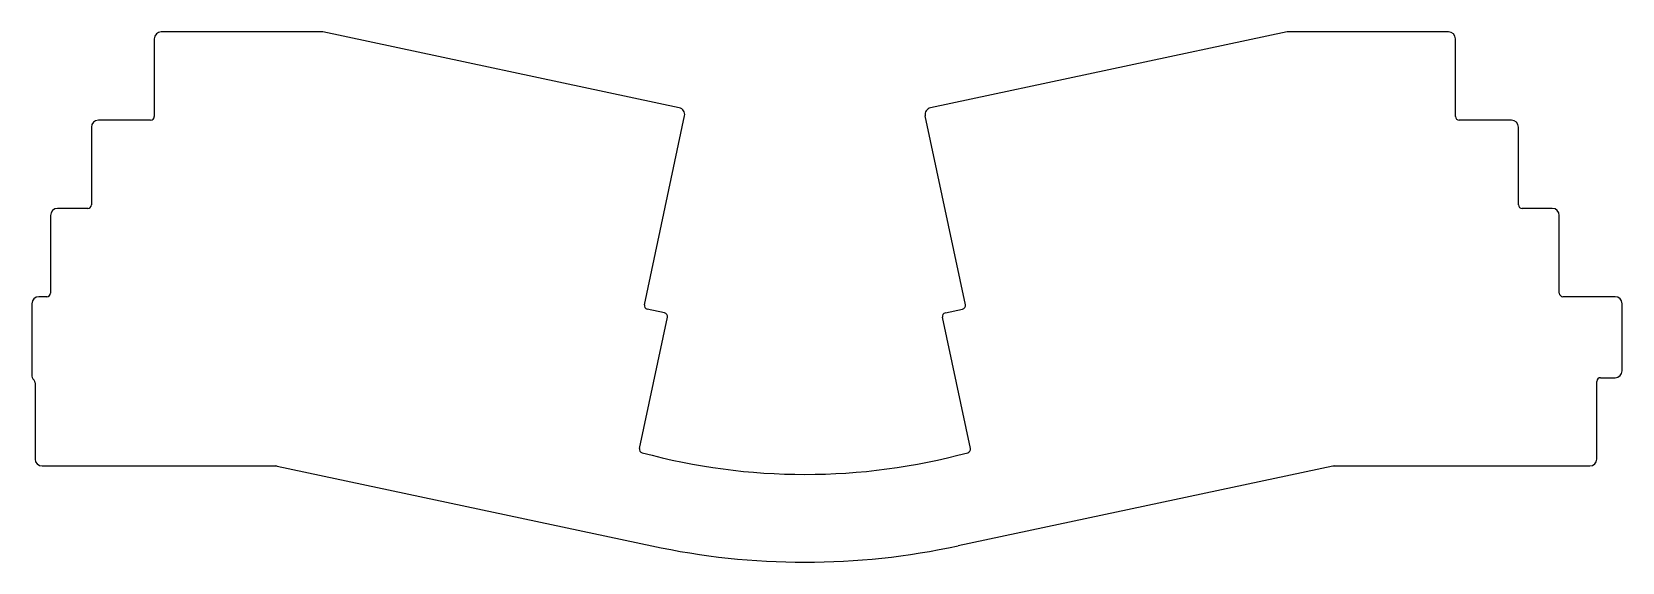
# Model space of a CAD drawing. Header units: millimetres. Extents: x -167 to 176, y -21 to 93.
import ezdxf

# ---------------------------------------------------------------- set-up
doc = ezdxf.new("R2010")
doc.units = ezdxf.units.MM
doc.layers.add('Fillet001', color=7, linetype='CONTINUOUS')

msp = doc.modelspace()

# ---------------------------------------------------------------- linework, layer by layer
at = {"layer": 'Fillet001'}
for p, q in [((-104.344, 93.4063), (-138.887, 93.4063)), ((-104.344, 93.4063, 1.6), (-138.887, 93.4063, 1.6)), ((-104.344, 93.4063), (-138.887, 93.4063)), ((-138.887, 93.4063), (-138.887, 93.4063, 1.6)), ((-104.344, 93.4063, 1.6), (-138.887, 93.4063, 1.6)), ((-138.887, 93.4063), (-138.887, 93.4063, 1.6)), ((-104.344, 93.4063), (-104.344, 93.4063, 1.6)), ((-104.344, 93.4063), (-104.344, 93.4063, 1.6)), ((-27.1241, 77.0262), (-104.032, 93.3735)), ((-27.1241, 77.0262, 1.6), (-104.032, 93.3735, 1.6)), ((-27.1241, 77.0262), (-104.032, 93.3735)), ((-104.032, 93.3735), (-104.032, 93.3735, 1.6)), ((-27.1241, 77.0262, 1.6), (-104.032, 93.3735, 1.6)), ((-104.032, 93.3735), (-104.032, 93.3735, 1.6)), ((104.032, 93.3735), (27.1241, 77.0262)), ((104.032, 93.3735, 1.6), (27.1241, 77.0262, 1.6)), ((104.032, 93.3735), (27.1241, 77.0262)), ((104.032, 93.3735, 1.6), (27.1241, 77.0262, 1.6)), ((104.032, 93.3735), (104.032, 93.3735, 1.6)), ((104.032, 93.3735), (104.032, 93.3735, 1.6)), ((138.887, 93.4062), (104.344, 93.4062)), ((138.887, 93.4062, 1.6), (104.344, 93.4062, 1.6)), ((104.344, 93.4062), (104.344, 93.4062, 1.6)), ((138.887, 93.4062), (104.344, 93.4062)), ((104.344, 93.4062), (104.344, 93.4062, 1.6)), ((138.887, 93.4062, 1.6), (104.344, 93.4062, 1.6)), ((138.887, 93.4062), (138.887, 93.4062, 1.6)), ((138.887, 93.4062), (138.887, 93.4062, 1.6)), ((-140.387, 91.9063), (-140.387, 75.1563)), ((-140.387, 91.9063, 1.6), (-140.387, 75.1563, 1.6)), ((-140.387, 91.9063), (-140.387, 91.9063, 1.6)), ((-140.387, 91.9063), (-140.387, 75.1563)), ((-140.387, 91.9063), (-140.387, 91.9063, 1.6)), ((-140.387, 91.9063, 1.6), (-140.387, 75.1563, 1.6)), ((140.387, 75.1562), (140.387, 91.9062)), ((140.387, 75.1562, 1.6), (140.387, 91.9062, 1.6)), ((140.387, 91.9062), (140.387, 91.9062, 1.6)), ((140.387, 75.1562), (140.387, 91.9062)), ((140.387, 91.9062), (140.387, 91.9062, 1.6)), ((140.387, 75.1562, 1.6), (140.387, 91.9062, 1.6)), ((-27.1241, 77.0262), (-27.1241, 77.0262, 1.6)), ((-27.1241, 77.0262), (-27.1241, 77.0262, 1.6)), ((27.1241, 77.0262), (27.1241, 77.0262, 1.6)), ((27.1241, 77.0262), (27.1241, 77.0262, 1.6)), ((-153.961, 72.8563), (-153.961, 56.1062)), ((-153.961, 72.8563, 1.6), (-153.961, 56.1062, 1.6)), ((-153.961, 72.8563), (-153.961, 72.8563, 1.6)), ((-153.961, 72.8563), (-153.961, 56.1062)), ((-153.961, 72.8563), (-153.961, 72.8563, 1.6)), ((-153.961, 72.8563, 1.6), (-153.961, 56.1062, 1.6)), ((-141.187, 74.3563), (-152.461, 74.3563)), ((-141.187, 74.3563, 1.6), (-152.461, 74.3563, 1.6)), ((-141.187, 74.3563), (-152.461, 74.3563)), ((-152.461, 74.3563), (-152.461, 74.3563, 1.6)), ((-141.187, 74.3563, 1.6), (-152.461, 74.3563, 1.6)), ((-152.461, 74.3563), (-152.461, 74.3563, 1.6)), ((-141.187, 74.3563), (-141.187, 74.3563, 1.6)), ((-141.187, 74.3563), (-141.187, 74.3563, 1.6)), ((-140.387, 75.1563), (-140.387, 75.1563, 1.6)), ((-140.387, 75.1563), (-140.387, 75.1563, 1.6)), ((-34.6234, 34.5305), (-25.9688, 75.2471)), ((-34.6234, 34.5305, 1.6), (-25.9688, 75.2471, 1.6)), ((-34.6234, 34.5305), (-25.9688, 75.2471)), ((-34.6234, 34.5305, 1.6), (-25.9688, 75.2471, 1.6)), ((-25.9688, 75.2471), (-25.9688, 75.2471, 1.6)), ((-25.9688, 75.2471), (-25.9688, 75.2471, 1.6)), ((34.6234, 34.5305), (25.9688, 75.2471)), ((34.6234, 34.5305, 1.6), (25.9688, 75.2471, 1.6)), ((34.6234, 34.5305), (25.9688, 75.2471)), ((25.9688, 75.2471), (25.9688, 75.2471, 1.6)), ((34.6234, 34.5305, 1.6), (25.9688, 75.2471, 1.6)), ((25.9688, 75.2471), (25.9688, 75.2471, 1.6)), ((140.387, 75.1562), (140.387, 75.1562, 1.6)), ((140.387, 75.1562), (140.387, 75.1562, 1.6)), ((152.461, 74.3562), (141.187, 74.3562)), ((152.461, 74.3562, 1.6), (141.187, 74.3562, 1.6)), ((141.187, 74.3562), (141.187, 74.3562, 1.6)), ((152.461, 74.3562), (141.187, 74.3562)), ((141.187, 74.3562), (141.187, 74.3562, 1.6)), ((152.461, 74.3562, 1.6), (141.187, 74.3562, 1.6)), ((152.461, 74.3562), (152.461, 74.3562, 1.6)), ((152.461, 74.3562), (152.461, 74.3562, 1.6)), ((153.961, 56.1063), (153.961, 72.8562)), ((153.961, 56.1063, 1.6), (153.961, 72.8562, 1.6)), ((153.961, 72.8562), (153.961, 72.8562, 1.6)), ((153.961, 56.1063), (153.961, 72.8562)), ((153.961, 72.8562), (153.961, 72.8562, 1.6)), ((153.961, 56.1063, 1.6), (153.961, 72.8562, 1.6)), ((-154.761, 55.3062), (-161.272, 55.3062)), ((-154.761, 55.3062, 1.6), (-161.272, 55.3062, 1.6)), ((-154.761, 55.3062), (-161.272, 55.3062)), ((-161.272, 55.3062), (-161.272, 55.3062, 1.6)), ((-154.761, 55.3062, 1.6), (-161.272, 55.3062, 1.6)), ((-161.272, 55.3062), (-161.272, 55.3062, 1.6)), ((-154.761, 55.3062), (-154.761, 55.3062, 1.6)), ((-154.761, 55.3062), (-154.761, 55.3062, 1.6)), ((-153.961, 56.1062), (-153.961, 56.1062, 1.6)), ((-153.961, 56.1062), (-153.961, 56.1062, 1.6)), ((153.961, 56.1063), (153.961, 56.1063, 1.6)), ((153.961, 56.1063), (153.961, 56.1063, 1.6)), ((161.272, 55.3063), (154.761, 55.3063)), ((161.272, 55.3063, 1.6), (154.761, 55.3063, 1.6)), ((154.761, 55.3063), (154.761, 55.3063, 1.6)), ((161.272, 55.3063), (154.761, 55.3063)), ((154.761, 55.3063), (154.761, 55.3063, 1.6)), ((161.272, 55.3063, 1.6), (154.761, 55.3063, 1.6)), ((161.272, 55.3063), (161.272, 55.3063, 1.6)), ((161.272, 55.3063), (161.272, 55.3063, 1.6)), ((-162.772, 53.8062), (-162.772, 37.0562)), ((-162.772, 53.8062, 1.6), (-162.772, 37.0562, 1.6)), ((-162.772, 53.8062), (-162.772, 53.8062, 1.6)), ((-162.772, 53.8062), (-162.772, 37.0562)), ((-162.772, 53.8062), (-162.772, 53.8062, 1.6)), ((-162.772, 53.8062, 1.6), (-162.772, 37.0562, 1.6)), ((162.772, 37.0563), (162.772, 53.8063)), ((162.772, 37.0563, 1.6), (162.772, 53.8063, 1.6)), ((162.772, 53.8063), (162.772, 53.8063, 1.6)), ((162.772, 37.0563), (162.772, 53.8063)), ((162.772, 53.8063), (162.772, 53.8063, 1.6)), ((162.772, 37.0563, 1.6), (162.772, 53.8063, 1.6)), ((-166.822, 34.7562), (-166.822, 19.0975)), ((-166.822, 34.7562, 1.6), (-166.822, 19.0975, 1.6)), ((-166.822, 34.7562), (-166.822, 34.7562, 1.6)), ((-166.822, 34.7562), (-166.822, 19.0975)), ((-166.822, 34.7562), (-166.822, 34.7562, 1.6)), ((-166.822, 34.7562, 1.6), (-166.822, 19.0975, 1.6)), ((-163.572, 36.2562), (-165.322, 36.2562)), ((-163.572, 36.2562, 1.6), (-165.322, 36.2562, 1.6)), ((-163.572, 36.2562), (-165.322, 36.2562)), ((-165.322, 36.2562), (-165.322, 36.2562, 1.6)), ((-163.572, 36.2562, 1.6), (-165.322, 36.2562, 1.6)), ((-165.322, 36.2562), (-165.322, 36.2562, 1.6)), ((-163.572, 36.2562), (-163.572, 36.2562, 1.6)), ((-163.572, 36.2562), (-163.572, 36.2562, 1.6)), ((-162.772, 37.0562), (-162.772, 37.0562, 1.6)), ((-162.772, 37.0562), (-162.772, 37.0562, 1.6)), ((-34.6234, 34.5305), (-34.6234, 34.5305, 1.6)), ((-34.6234, 34.5305), (-34.6234, 34.5305, 1.6)), ((34.6234, 34.5305), (34.6234, 34.5305, 1.6)), ((34.6234, 34.5305), (34.6234, 34.5305, 1.6)), ((162.772, 37.0563), (162.772, 37.0563, 1.6)), ((162.772, 37.0563), (162.772, 37.0563, 1.6)), ((174.847, 36.2563), (163.572, 36.2563)), ((174.847, 36.2563, 1.6), (163.572, 36.2563, 1.6)), ((163.572, 36.2563), (163.572, 36.2563, 1.6)), ((174.847, 36.2563), (163.572, 36.2563)), ((163.572, 36.2563), (163.572, 36.2563, 1.6)), ((174.847, 36.2563, 1.6), (163.572, 36.2563, 1.6)), ((174.847, 36.2563), (174.847, 36.2563, 1.6)), ((174.847, 36.2563), (174.847, 36.2563, 1.6)), ((176.347, 20.2938), (176.347, 34.7563)), ((176.347, 20.2938, 1.6), (176.347, 34.7563, 1.6)), ((176.347, 34.7563), (176.347, 34.7563, 1.6)), ((176.347, 20.2938), (176.347, 34.7563)), ((176.347, 34.7563), (176.347, 34.7563, 1.6)), ((176.347, 20.2938, 1.6), (176.347, 34.7563, 1.6)), ((-35.6941, 3.55051), (-29.6801, 31.844)), ((-35.6941, 3.55051, 1.6), (-29.6801, 31.844, 1.6)), ((-35.6941, 3.55051), (-29.6801, 31.844)), ((-35.6941, 3.55051, 1.6), (-29.6801, 31.844, 1.6)), ((-30.2963, 32.7929), (-34.0072, 33.5816)), ((-34.0072, 33.5816), (-34.0072, 33.5816, 1.6)), ((-30.2963, 32.7929, 1.6), (-34.0072, 33.5816, 1.6)), ((-30.2963, 32.7929), (-34.0072, 33.5816)), ((-34.0072, 33.5816), (-34.0072, 33.5816, 1.6)), ((-30.2963, 32.7929, 1.6), (-34.0072, 33.5816, 1.6)), ((-30.2963, 32.7929), (-30.2963, 32.7929, 1.6)), ((-30.2963, 32.7929), (-30.2963, 32.7929, 1.6)), ((-29.6801, 31.844), (-29.6801, 31.844, 1.6)), ((-29.6801, 31.844), (-29.6801, 31.844, 1.6)), ((35.6941, 3.55051), (29.6801, 31.844)), ((35.6941, 3.55051, 1.6), (29.6801, 31.844, 1.6)), ((35.6941, 3.55051), (29.6801, 31.844)), ((29.6801, 31.844), (29.6801, 31.844, 1.6)), ((35.6941, 3.55051, 1.6), (29.6801, 31.844, 1.6)), ((29.6801, 31.844), (29.6801, 31.844, 1.6)), ((30.2963, 32.7929), (34.0072, 33.5816)), ((30.2963, 32.7929, 1.6), (34.0072, 33.5816, 1.6)), ((30.2963, 32.7929), (34.0072, 33.5816)), ((30.2963, 32.7929, 1.6), (34.0072, 33.5816, 1.6)), ((30.2963, 32.7929), (30.2963, 32.7929, 1.6)), ((30.2963, 32.7929), (30.2963, 32.7929, 1.6)), ((34.0072, 33.5816), (34.0072, 33.5816, 1.6)), ((34.0072, 33.5816), (34.0072, 33.5816, 1.6)), ((-166.822, 19.0975), (-166.822, 19.0975, 1.6)), ((-166.822, 19.0975), (-166.822, 19.0975, 1.6)), ((-166.615, 18.5612), (-166.315, 18.2284)), ((-166.615, 18.5612, 1.6), (-166.315, 18.2284, 1.6)), ((-166.615, 18.5612), (-166.615, 18.5612, 1.6)), ((-166.615, 18.5612), (-166.315, 18.2284)), ((-166.615, 18.5612), (-166.615, 18.5612, 1.6)), ((-166.615, 18.5612, 1.6), (-166.315, 18.2284, 1.6)), ((-166.315, 18.2284), (-166.315, 18.2284, 1.6)), ((-166.315, 18.2284), (-166.315, 18.2284, 1.6)), ((-166.108, 17.6922), (-166.108, 1.24375)), ((-166.108, 17.6922, 1.6), (-166.108, 1.24375, 1.6)), ((-166.108, 17.6922), (-166.108, 17.6922, 1.6)), ((-166.108, 17.6922), (-166.108, 1.24375)), ((-166.108, 17.6922), (-166.108, 17.6922, 1.6)), ((-166.108, 17.6922, 1.6), (-166.108, 1.24375, 1.6)), ((170.871, 1.24375), (170.871, 17.9938)), ((170.871, 1.24375, 1.6), (170.871, 17.9938, 1.6)), ((170.871, 1.24375), (170.871, 17.9938)), ((170.871, 17.9938), (170.871, 17.9938, 1.6)), ((170.871, 1.24375, 1.6), (170.871, 17.9938, 1.6)), ((170.871, 17.9938), (170.871, 17.9938, 1.6)), ((171.671, 18.7938), (174.847, 18.7938)), ((171.671, 18.7938, 1.6), (174.847, 18.7938, 1.6)), ((171.671, 18.7938), (174.847, 18.7938)), ((171.671, 18.7938), (171.671, 18.7938, 1.6)), ((171.671, 18.7938, 1.6), (174.847, 18.7938, 1.6)), ((171.671, 18.7938), (171.671, 18.7938, 1.6)), ((174.847, 18.7938), (174.847, 18.7938, 1.6)), ((174.847, 18.7938), (174.847, 18.7938, 1.6)), ((176.347, 20.2938), (176.347, 20.2938, 1.6)), ((176.347, 20.2938), (176.347, 20.2938, 1.6)), ((-35.6941, 3.55051), (-35.6941, 3.55051, 1.6)), ((-35.6941, 3.55051), (-35.6941, 3.55051, 1.6)), ((35.6941, 3.55051), (35.6941, 3.55051, 1.6)), ((35.6941, 3.55051), (35.6941, 3.55051, 1.6)), ((-166.108, 1.24375), (-166.108, 1.24375, 1.6)), ((-166.108, 1.24375), (-166.108, 1.24375, 1.6)), ((-35.1213, 2.61216), (-35.1213, 2.61216, 1.6)), ((-35.1213, 2.61216), (-35.1213, 2.61216, 1.6)), ((35.1213, 2.61216), (35.1213, 2.61216, 1.6)), ((35.1213, 2.61216), (35.1213, 2.61216, 1.6)), ((170.871, 1.24375), (170.871, 1.24375, 1.6)), ((170.871, 1.24375), (170.871, 1.24375, 1.6)), ((-164.608, -0.25625), (-114.188, -0.25625)), ((-164.608, -0.25625, 1.6), (-114.188, -0.25625, 1.6)), ((-164.608, -0.25625), (-164.608, -0.25625, 1.6)), ((-164.608, -0.25625), (-114.188, -0.25625)), ((-164.608, -0.25625), (-164.608, -0.25625, 1.6)), ((-164.608, -0.25625, 1.6), (-114.188, -0.25625, 1.6)), ((-114.188, -0.25625), (-114.188, -0.25625, 1.6)), ((-114.188, -0.25625), (-114.188, -0.25625, 1.6)), ((-113.876, -0.28903), (-33.032, -17.473)), ((-113.876, -0.28903, 1.6), (-33.032, -17.473, 1.6)), ((-113.876, -0.28903), (-113.876, -0.28903, 1.6)), ((-113.876, -0.28903), (-33.032, -17.473)), ((-113.876, -0.28903), (-113.876, -0.28903, 1.6)), ((-113.876, -0.28903, 1.6), (-33.032, -17.473, 1.6)), ((113.876, -0.28903), (33.032, -17.473)), ((113.876, -0.28903, 1.6), (33.032, -17.473, 1.6)), ((113.876, -0.28903), (33.032, -17.473)), ((113.876, -0.28903, 1.6), (33.032, -17.473, 1.6)), ((113.876, -0.28903), (113.876, -0.28903, 1.6)), ((113.876, -0.28903), (113.876, -0.28903, 1.6)), ((114.188, -0.25625), (169.371, -0.25625)), ((114.188, -0.25625, 1.6), (169.371, -0.25625, 1.6)), ((114.188, -0.25625), (114.188, -0.25625, 1.6)), ((114.188, -0.25625), (169.371, -0.25625)), ((114.188, -0.25625), (114.188, -0.25625, 1.6)), ((114.188, -0.25625, 1.6), (169.371, -0.25625, 1.6)), ((169.371, -0.25625), (169.371, -0.25625, 1.6)), ((169.371, -0.25625), (169.371, -0.25625, 1.6)), ((-33.032, -17.473), (-33.032, -17.473, 1.6)), ((-33.032, -17.473), (-33.032, -17.473, 1.6)), ((33.032, -17.473), (33.032, -17.473, 1.6)), ((33.032, -17.473), (33.032, -17.473, 1.6))]:
    msp.add_line(p, q, dxfattribs=at)
for centre, radius, start, end in [((-138.887, 91.9063), 1.5, 90, 180), ((-138.887, 91.9063, 1.6), 1.5, 90, 180), ((-138.887, 91.9063), 1.5, 90, 180), ((-138.887, 91.9063, 1.6), 1.5, 90, 180), ((-104.344, 91.9063), 1.5, 78, 90), ((-104.344, 91.9063, 1.6), 1.5, 78, 90), ((-104.344, 91.9063), 1.5, 78, 90), ((-104.344, 91.9063, 1.6), 1.5, 78, 90), ((104.344, 91.9062), 1.5, 90, 102), ((104.344, 91.9062, 1.6), 1.5, 90, 102), ((104.344, 91.9062), 1.5, 90, 102), ((104.344, 91.9062, 1.6), 1.5, 90, 102), ((138.887, 91.9062), 1.5, 0, 90), ((138.887, 91.9062, 1.6), 1.5, 0, 90), ((138.887, 91.9062), 1.5, 0, 90), ((138.887, 91.9062, 1.6), 1.5, 0, 90), ((-27.436, 75.559), 1.5, -12, 78), ((-27.436, 75.559), 1.5, -12, 78), ((-27.436, 75.559, 1.6), 1.5, -12, 78), ((-27.436, 75.559, 1.6), 1.5, -12, 78), ((27.436, 75.559), 1.5, 102, -168), ((27.436, 75.559, 1.6), 1.5, 102, -168), ((27.436, 75.559), 1.5, 102, -168), ((27.436, 75.559, 1.6), 1.5, 102, -168), ((-152.461, 72.8563), 1.5, 90, 180), ((-152.461, 72.8563, 1.6), 1.5, 90, 180), ((-152.461, 72.8563), 1.5, 90, 180), ((-152.461, 72.8563, 1.6), 1.5, 90, 180), ((-141.187, 75.1563), 0.8, -90, 0), ((-141.187, 75.1563, 1.6), 0.8, -90, 0), ((-141.187, 75.1563), 0.8, -90, 0), ((-141.187, 75.1563, 1.6), 0.8, -90, 0), ((141.187, 75.1562), 0.8, 180, -90), ((141.187, 75.1562, 1.6), 0.8, 180, -90), ((141.187, 75.1562), 0.8, 180, -90), ((141.187, 75.1562, 1.6), 0.8, 180, -90), ((152.461, 72.8562), 1.5, 0, 90), ((152.461, 72.8562, 1.6), 1.5, 0, 90), ((152.461, 72.8562), 1.5, 0, 90), ((152.461, 72.8562, 1.6), 1.5, 0, 90), ((-161.272, 53.8062), 1.5, 90, 180), ((-161.272, 53.8062, 1.6), 1.5, 90, 180), ((-161.272, 53.8062), 1.5, 90, 180), ((-161.272, 53.8062, 1.6), 1.5, 90, 180), ((-154.761, 56.1062), 0.8, -90, 0), ((-154.761, 56.1062, 1.6), 0.8, -90, 0), ((-154.761, 56.1062), 0.8, -90, 0), ((-154.761, 56.1062, 1.6), 0.8, -90, 0), ((154.761, 56.1063), 0.8, 180, -90), ((154.761, 56.1063, 1.6), 0.8, 180, -90), ((154.761, 56.1063), 0.8, 180, -90), ((154.761, 56.1063, 1.6), 0.8, 180, -90), ((161.272, 53.8063), 1.5, 0, 90), ((161.272, 53.8063, 1.6), 1.5, 0, 90), ((161.272, 53.8063), 1.5, 0, 90), ((161.272, 53.8063, 1.6), 1.5, 0, 90), ((-165.322, 34.7562), 1.5, 90, 180), ((-165.322, 34.7562, 1.6), 1.5, 90, 180), ((-165.322, 34.7562), 1.5, 90, 180), ((-165.322, 34.7562, 1.6), 1.5, 90, 180), ((-163.572, 37.0562), 0.8, -90, 0), ((-163.572, 37.0562, 1.6), 0.8, -90, 0), ((-163.572, 37.0562), 0.8, -90, 0), ((-163.572, 37.0562, 1.6), 0.8, -90, 0), ((-33.8408, 34.3641), 0.8, 168, -102), ((-33.8408, 34.3641), 0.8, 168, -102), ((-33.8408, 34.3641, 1.6), 0.8, 168, -102), ((-33.8408, 34.3641, 1.6), 0.8, 168, -102), ((33.8408, 34.3641), 0.8, -78, 12), ((33.8408, 34.3641, 1.6), 0.8, -78, 12), ((33.8408, 34.3641), 0.8, -78, 12), ((33.8408, 34.3641, 1.6), 0.8, -78, 12), ((163.572, 37.0563), 0.8, 180, -90), ((163.572, 37.0563, 1.6), 0.8, 180, -90), ((163.572, 37.0563), 0.8, 180, -90), ((163.572, 37.0563, 1.6), 0.8, 180, -90), ((174.847, 34.7563), 1.5, 0, 90), ((174.847, 34.7563, 1.6), 1.5, 0, 90), ((174.847, 34.7563), 1.5, 0, 90), ((174.847, 34.7563, 1.6), 1.5, 0, 90), ((-30.4626, 32.0103), 0.8, -12, 78), ((-30.4626, 32.0103, 1.6), 0.8, -12, 78), ((-30.4626, 32.0103), 0.8, -12, 78), ((-30.4626, 32.0103, 1.6), 0.8, -12, 78), ((30.4626, 32.0103), 0.8, 102, -168), ((30.4626, 32.0103, 1.6), 0.8, 102, -168), ((30.4626, 32.0103), 0.8, 102, -168), ((30.4626, 32.0103, 1.6), 0.8, 102, -168), ((-166.022, 19.0975), 0.8, 180, -137.909), ((-166.022, 19.0975, 1.6), 0.8, 180, -137.909), ((-166.022, 19.0975), 0.8, 180, -137.909), ((-166.022, 19.0975, 1.6), 0.8, 180, -137.909), ((-166.908, 17.6922), 0.8, 0, 42.0913), ((-166.908, 17.6922, 1.6), 0.8, 0, 42.0913), ((-166.908, 17.6922), 0.8, 0, 42.0913), ((-166.908, 17.6922, 1.6), 0.8, 0, 42.0913), ((171.671, 17.9938), 0.8, 90, 180), ((171.671, 17.9938, 1.6), 0.8, 90, 180), ((171.671, 17.9938), 0.8, 90, 180), ((171.671, 17.9938, 1.6), 0.8, 90, 180), ((174.847, 20.2938), 1.5, -90, 0), ((174.847, 20.2938, 1.6), 1.5, -90, 0), ((174.847, 20.2938), 1.5, -90, 0), ((174.847, 20.2938, 1.6), 1.5, -90, 0), ((-34.9116, 3.38418), 0.8, 168, -105.198), ((-34.9116, 3.38418, 1.6), 0.8, 168, -105.198), ((-34.9116, 3.38418), 0.8, 168, -105.198), ((-34.9116, 3.38418, 1.6), 0.8, 168, -105.198), ((34.9116, 3.38418), 0.8, -74.8017, 12), ((34.9116, 3.38418, 1.6), 0.8, -74.8017, 12), ((34.9116, 3.38418), 0.8, -74.8017, 12), ((34.9116, 3.38418, 1.6), 0.8, -74.8017, 12), ((-164.608, 1.24375), 1.5, 180, -90), ((-164.608, 1.24375, 1.6), 1.5, 180, -90), ((-164.608, 1.24375), 1.5, 180, -90), ((-164.608, 1.24375, 1.6), 1.5, 180, -90), ((0, 131.895), 133.968, -105.198, -74.8017), ((0, 131.895, 1.6), 133.968, -105.198, -74.8017), ((0, 131.895), 133.968, -105.198, -74.8017), ((0, 131.895, 1.6), 133.968, -105.198, -74.8017), ((169.371, 1.24375), 1.5, -90, 0), ((169.371, 1.24375, 1.6), 1.5, -90, 0), ((169.371, 1.24375), 1.5, -90, 0), ((169.371, 1.24375, 1.6), 1.5, -90, 0), ((-114.188, -1.75625), 1.5, 78, 90), ((-114.188, -1.75625, 1.6), 1.5, 78, 90), ((-114.188, -1.75625), 1.5, 78, 90), ((-114.188, -1.75625, 1.6), 1.5, 78, 90), ((114.188, -1.75625), 1.5, 90, 102), ((114.188, -1.75625, 1.6), 1.5, 90, 102), ((114.188, -1.75625), 1.5, 90, 102), ((114.188, -1.75625, 1.6), 1.5, 90, 102), ((0, 135.111), 156.119, -102.215, -77.7849), ((0, 135.111, 1.6), 156.119, -102.215, -77.7849), ((0, 135.111), 156.119, -102.215, -77.7849), ((0, 135.111, 1.6), 156.119, -102.215, -77.7849)]:
    msp.add_arc(centre, radius, start, end, dxfattribs=at)

doc.saveas('drawing.dxf')
